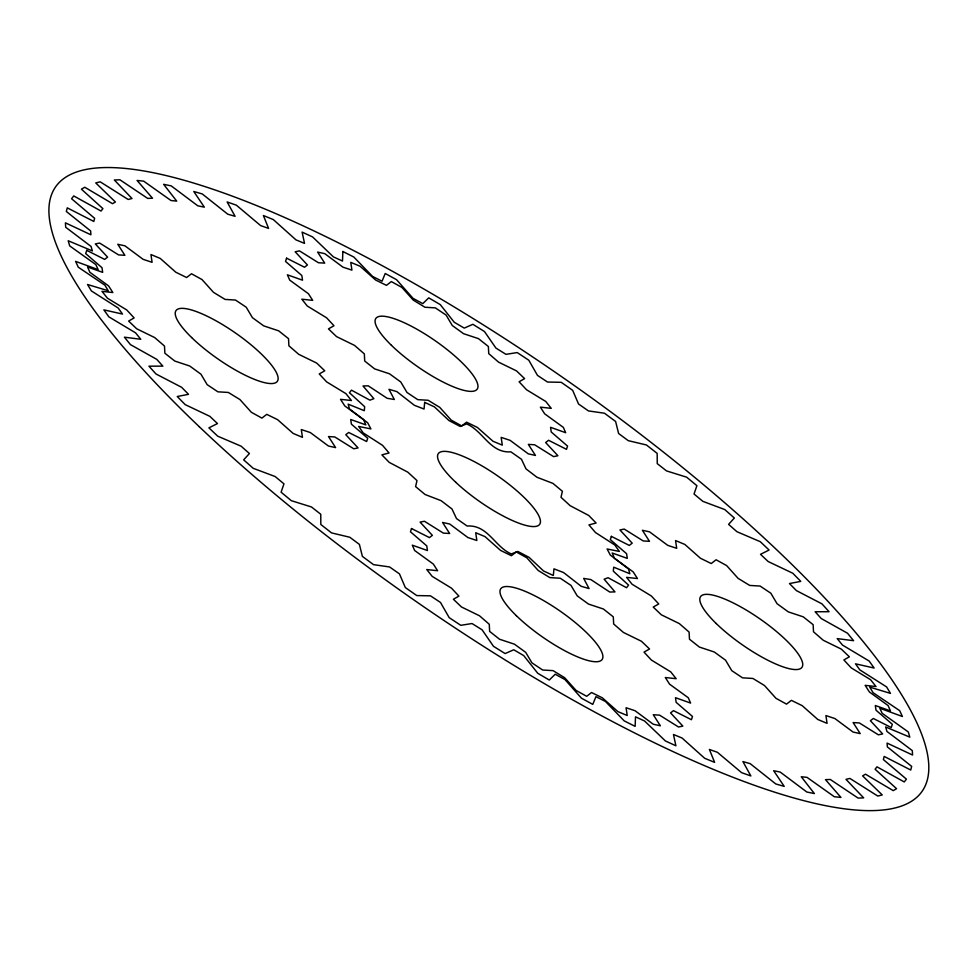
<?xml version="1.0" encoding="UTF-8"?>
<svg xmlns="http://www.w3.org/2000/svg" width="978" height="978" viewBox="0 0 978 978"><rect width="100%" height="100%" fill="white"/><g stroke="black" fill="none" stroke-linecap="round" stroke-linejoin="round"><path stroke-width="1.47" d="M342.862 251.505L342.496 261.053L333.412 256.884L312.605 236.933L302.104 232.104L304.537 243.388L295.955 239.867L273.314 219.585L263.388 215.527L268.595 228.412L260.613 225.588L236.383 205.197L227.141 201.945L235.075 216.297L227.764 214.194L202.226 193.925L193.778 191.492L204.341 207.165L197.788 205.808L171.199 185.881L163.632 184.316L176.725 201.113L171.003 200.527L143.668 181.15L137.067 180.465L152.519 198.228L147.702 198.412L119.915 179.793L114.34 180.001L132.006 198.522L128.142 199.463L100.208 181.835L95.734 182.923L115.404 201.994L112.531 203.693L84.756 187.226L81.431 189.194L102.898 208.62L101.04 211.052L73.729 195.93L71.59 198.754L94.621 218.314L93.815 221.456L67.262 207.849L66.333 211.48L90.661 230.967L90.905 234.793L65.416 222.837L65.697 227.263L91.064 246.444L92.36 250.906L68.203 240.747L69.695 245.906L95.832 264.586L98.167 269.635L75.599 261.383L78.301 267.214L104.915 285.185L108.252 290.759L87.531 284.5L91.394 290.943L118.191 308.021L122.507 314.06L103.864 309.867L108.851 316.848L135.539 332.826L140.783 339.268L124.414 337.19L130.465 344.635L156.761 359.354L162.861 366.127L148.949 366.175L156.015 373.999L181.615 387.288L188.522 394.33L177.226 396.506L185.209 404.635L209.842 416.347L217.483 423.56L208.901 427.851L217.727 436.188L241.126 446.2L249.402 453.523L243.656 459.856L253.229 468.315L275.124 476.518L283.962 483.853L281.102 492.191L291.31 500.675L311.469 506.971L320.76 514.257L320.821 524.489L331.554 532.9L349.757 537.24L359.391 544.379L362.386 556.396L373.523 564.648L389.574 566.959L399.464 573.89L405.332 587.558L416.762 595.565L430.479 595.834L440.503 602.472L449.195 617.656L460.785 625.321L472.019 623.536L482.081 629.808L493.499 646.324L505.125 653.573L513.756 649.771L523.731 655.602L537.753 673.28L549.281 680.028L555.211 674.233L564.991 679.576L581.47 698.219L592.778 704.38L595.944 696.666L605.431 701.446L624.172 720.859L635.138 726.373L635.504 716.825L644.588 721.006L665.395 740.957L675.896 745.774L673.463 734.49L682.045 738.011L704.686 758.292L714.612 762.351L709.405 749.466L717.387 752.29L741.617 772.681L750.86 775.945L742.925 761.581L750.236 763.684L775.774 783.953L784.222 786.385L773.659 770.713L780.212 772.07L806.801 792.009L814.368 793.561L801.275 776.764L806.997 777.351L834.332 796.728L840.933 797.412L825.481 779.649L830.298 779.478L858.085 798.085L863.66 797.877L845.994 779.356L849.858 778.415L877.792 796.055L882.266 794.955L862.596 775.884L865.469 774.185L893.244 790.652L896.569 788.684L875.102 769.258L876.96 766.825L904.271 781.948L906.41 779.136L883.378 759.576L884.185 756.422L910.738 770.028L911.667 766.397L887.339 746.911L887.095 743.097L912.584 755.04L912.303 750.615L886.936 731.434L885.64 726.972L909.797 737.131L908.305 731.972L882.168 713.292L879.833 708.243L902.401 716.507L899.699 710.676L873.085 692.693L869.748 687.118L890.469 693.378L886.606 686.935L859.809 669.869L855.493 663.817L874.136 668.023L869.149 661.03L842.461 645.052L837.217 638.61L853.586 640.7L847.535 633.243L821.239 618.536L815.139 611.751L829.051 611.715L821.985 603.878L796.385 590.59L789.478 583.548L800.774 581.372L792.791 573.242L768.158 561.531L760.517 554.318L769.099 550.039L760.273 541.69L736.874 531.677L728.598 524.367L734.344 518.022L724.771 509.562L702.876 501.359L694.038 494.024L696.898 485.687L686.69 477.203L666.531 470.907L657.24 463.621L657.179 453.389L646.446 444.978L628.243 440.65L618.609 433.511L615.614 421.481L604.477 413.229L588.426 410.919L578.536 403.987L572.668 390.32L561.238 382.312L547.521 382.043L537.497 375.405L528.805 360.234L517.215 352.569L505.981 354.342L495.919 348.07L484.501 331.554L472.875 324.305L464.244 328.107L454.269 322.275L440.247 304.598L428.719 297.862L422.789 303.645L413.009 298.314L396.53 279.671L385.222 273.498L382.056 281.212L372.569 276.432L353.828 257.031L342.862 251.505M424.672 402.386L424.036 409.036L414.403 405.32L396.836 391.603L388.951 389.305L394.317 399.476L387.166 398.303L368.241 385.833L363.021 385.98L373.865 398.682L369.904 400.161L351.469 390.161L349.427 392.74L364.684 406.714L364.293 410.699L348.168 404.159L349.488 408.902L367.679 422.802L370.894 428.902L358.645 426.445L363.217 432.912L382.545 445.357L389.061 452.985L381.885 454.856L389.256 462.398L407.826 472.178L416.995 480.589L415.601 486.604L425.051 494.489L441.066 500.65L451.995 509L456.506 518.584L467.117 526.03C487.802 524.55 494.819 546.885 511.311 553.939L517.888 551.47L529.061 557.35L543.548 570.981L553.328 575.492L553.964 568.841L563.597 572.558L581.164 586.274L589.049 588.573L583.683 578.401L590.834 579.575L609.759 592.045L614.979 591.898L604.135 579.208L608.096 577.717L626.531 587.717L628.573 585.15L613.316 571.164L613.707 567.179L629.832 573.731L628.512 568.976L610.321 555.088L607.106 548.976L619.355 551.433L614.783 544.978L595.455 532.521L588.939 524.893L596.115 523.022L588.744 515.479L570.174 505.699L561.005 497.301L562.399 491.274L552.949 483.401L536.934 477.24L526.005 468.878L521.494 459.293L510.883 451.848C490.198 453.327 483.181 430.992 466.689 423.939L460.112 426.42L448.939 420.528L434.452 406.897L424.672 402.386M86.736 250.344L85.685 253.595L101.993 267.703L102.678 272.373L87.555 266.982L89.878 272.3L108.595 285.906L112.837 292.532L101.981 291.358L107.446 298.204L126.749 309.977L134.133 317.923L128.631 321.065L136.7 328.791L154.695 337.581L164.487 346.053L164.866 353.217L174.756 361.041L189.683 365.992L200.942 374.183L207.153 384.647L217.898 391.823L228.302 392.447L239.916 399.537L251.358 412.288L261.908 418.107L266.762 414.354L277.581 419.648L293.156 433.437L302.459 437.325L301.297 429.55L310.283 432.533L328.437 446.017L335.601 447.606L328.535 436.567L334.794 436.958L353.767 448.804L358.082 447.924L345.796 434.721L348.718 432.459L366.652 441.518L367.704 438.266L351.408 424.171L350.711 419.501L365.833 424.88L363.523 419.574L344.806 405.968L340.552 399.342L351.408 400.515L345.943 393.657L326.64 381.885L319.256 373.951L324.769 370.796L316.689 363.082L298.693 354.293L288.901 345.809L288.522 338.657L278.632 330.821L263.705 325.87L252.446 317.691L246.236 307.226L235.49 300.05L225.087 299.415L213.485 292.336L202.03 279.574L191.48 273.754L186.627 277.52L175.808 272.226L160.245 258.424L150.93 254.537L152.091 262.312L143.118 259.329L124.952 245.845L117.788 244.268L124.866 255.295L118.595 254.916L99.634 243.057L95.306 243.938L107.592 257.153L104.67 259.402L86.736 250.344M286.578 258.168L285.527 261.419L301.835 275.527L302.52 280.197L287.398 274.806L289.72 280.124L308.437 293.73L312.679 300.356L301.823 299.182L307.288 306.028L326.591 317.801L333.975 325.747L328.461 328.889L336.542 336.603L354.537 345.405L364.329 353.877L364.708 361.041L374.598 368.865L389.525 373.816L400.784 381.995L406.995 392.471L417.74 399.647L428.144 400.271L439.745 407.361L451.2 420.112L461.75 425.931L466.604 422.178L477.423 427.472L492.998 441.261L502.301 445.149L501.139 437.374L510.125 440.357L528.279 453.841L535.443 455.43L528.364 444.391L534.636 444.782L553.597 456.628L557.925 455.748L545.638 442.545L548.56 440.283L566.494 449.342L567.546 446.09L551.237 431.995L550.553 427.325L565.675 432.704L563.352 427.398L544.648 413.792L540.394 407.154L551.25 408.339L545.785 401.481L526.482 389.709L519.098 381.775L524.611 378.62L516.531 370.906L498.535 362.117L488.743 353.633L488.364 346.481L478.474 338.645L463.548 333.694L452.288 325.515L446.078 315.05L435.332 307.874L424.929 307.239L413.327 300.16L401.872 287.398L391.322 281.578L386.469 285.344L375.65 280.05L360.087 266.248L350.772 262.361L351.933 270.136L342.948 267.153L324.794 253.669L317.63 252.092L324.708 263.119L318.437 262.74L299.476 250.881L295.148 251.762L307.434 264.977L304.513 267.226L286.578 258.168M411.506 528.536L410.454 531.787L426.763 545.883L427.447 550.553L412.325 545.174L414.648 550.492L433.352 564.086L437.606 570.724L426.75 569.538L432.215 576.397L451.518 588.169L458.902 596.115L453.389 599.257L461.469 606.971L479.464 615.761L489.257 624.245L489.636 631.397L499.526 639.233L514.452 644.184L525.712 652.363L531.922 662.84L542.668 670.016L553.071 670.639L564.673 677.717L576.128 690.48L586.678 696.299L591.531 692.534L602.35 697.827L617.913 711.629L627.228 715.517L626.067 707.742L635.052 710.725L653.206 724.209L660.37 725.798L653.292 714.759L659.563 715.138L678.524 726.996L682.852 726.116L670.566 712.901L673.487 710.651L691.422 719.71L692.473 716.458L676.165 702.363L675.48 697.693L690.602 703.072L688.28 697.754L669.563 684.16L665.321 677.522L676.177 678.708L670.712 671.849L651.409 660.077L644.025 652.13L649.539 648.989L641.458 641.275L623.463 632.473L613.671 624.001L613.292 616.849L603.402 609.013L588.475 604.062L577.216 595.883L571.005 585.406L560.26 578.23L549.856 577.607L538.255 570.529L526.8 557.766L516.25 551.947L511.396 555.712L500.577 550.418L485.002 536.616L475.699 532.729L476.861 540.504L467.875 537.521L449.721 524.037L442.557 522.448L449.635 533.487L443.364 533.108L424.403 521.25L420.075 522.13L432.362 535.345L429.44 537.594L411.506 528.536M611.348 536.36L610.296 539.611L626.592 553.707L627.289 558.377L612.167 552.998L614.477 558.316L633.194 571.91L637.448 578.548L626.592 577.362L632.057 584.221L651.36 595.993L658.744 603.939L653.231 607.081L661.311 614.795L679.307 623.585L689.099 632.069L689.478 639.221L699.368 647.057L714.295 652.008L725.554 660.187L731.764 670.663L742.51 677.827L752.913 678.463L764.515 685.541L775.97 698.304L786.52 704.123L791.373 700.358L802.192 705.651L817.755 719.453L827.07 723.341L825.909 715.566L834.882 718.549L853.048 732.033L860.212 733.622L853.134 722.583L859.405 722.962L878.366 734.82L882.694 733.94L870.408 720.725L873.33 718.475L891.264 727.534L892.315 724.282L876.007 710.187L875.322 705.517L890.445 710.896L888.122 705.578L869.405 691.984L865.163 685.346L876.019 686.532L870.554 679.673L851.251 667.901L843.867 659.954L849.369 656.813L841.3 649.099L823.305 640.297L813.513 631.825L813.134 624.673L803.244 616.837L788.317 611.886L777.058 603.707L770.847 593.23L760.102 586.054L749.698 585.431L738.084 578.353L726.642 565.59L716.092 559.771L711.238 563.536L700.419 558.242L684.845 544.44L675.541 540.553L676.703 548.328L667.717 545.345L649.563 531.861L642.399 530.272L649.465 541.311L643.206 540.932L624.233 529.074L619.918 529.954L632.204 543.169L629.282 545.418L611.348 536.36M199.341 426.787A528.254 133.827 34.9 0 0 920.873 792.975A528.254 133.827 34.9 0 0 346.787 247.067A528.254 133.827 34.9 0 0 199.341 426.787M455.821 482.337A61.797 15.66 34.9 0 0 539.697 524.281A61.797 15.66 34.9 0 0 471.482 460.198A61.797 15.66 34.9 0 0 455.821 482.337M516.372 615.7A61.797 15.66 34.9 0 0 601.641 660.052A61.797 15.66 34.9 0 0 536.372 596.617A61.797 15.66 34.9 0 0 516.372 615.7M716.214 623.524A61.797 15.66 34.9 0 0 801.483 667.876A61.797 15.66 34.9 0 0 736.214 604.441A61.797 15.66 34.9 0 0 716.214 623.524M391.444 345.332A61.797 15.66 34.9 0 0 476.714 389.684A61.797 15.66 34.9 0 0 411.445 326.261A61.797 15.66 34.9 0 0 391.444 345.332M191.602 337.508A61.797 15.66 34.9 0 0 276.884 381.86A61.797 15.66 34.9 0 0 211.603 318.437A61.797 15.66 34.9 0 0 191.602 337.508"/></g></svg>
